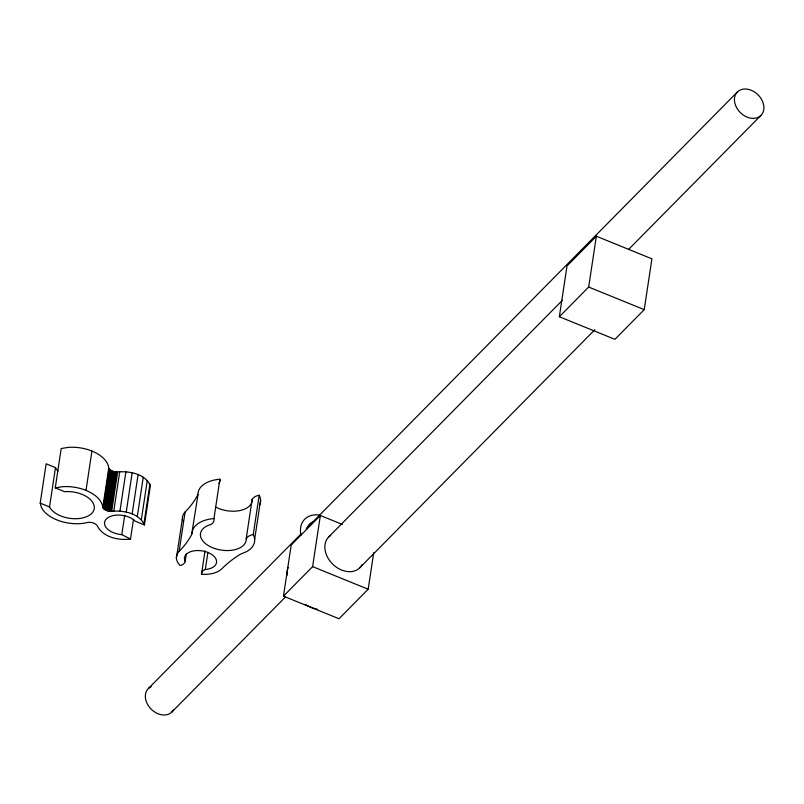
<?xml version="1.0" encoding="UTF-8"?>
<svg xmlns="http://www.w3.org/2000/svg" width="804" height="804" viewBox="0 0 804 804"><rect width="100%" height="100%" fill="white"/><g stroke="black" fill="none" stroke-linecap="round" stroke-linejoin="round"><path stroke-width="1.21" d="M133.494 519.374L130.519 539.042C118.299 540.63 102.631 537.323 96.922 525.203C94.681 522.922 91.314 522.148 88.209 522.309A31.607 18.17 8.6 0 1 41.486 507.595L40.2 503.133L46.15 463.797L55.496 467.596A23.095 13.286 8.6 0 0 58.009 471.023M130.519 539.042L121.786 534.64A16.733 9.618 8.6 0 1 106.409 518.912A16.733 9.618 8.6 0 1 135.142 521.123L144.429 524.952L150.378 485.616C144.8 473.335 128.67 470.802 116.52 472.038C113.615 471.817 110.339 470.842 108.731 468.219A31.607 18.17 8.6 0 0 68.038 447.396L61.204 448.552L55.255 487.887L64.601 491.686A23.095 13.286 8.6 0 1 93.314 503.364A23.095 13.286 8.6 0 1 78.259 518.61A23.095 13.286 8.6 0 1 49.546 506.942L55.496 467.596M85.998 490.4L91.947 451.054M144.429 524.952C138.851 512.671 122.721 510.138 110.57 511.374C107.666 511.153 104.389 510.178 102.781 507.555L108.731 468.219M103.203 508.208L109.153 468.863M103.776 508.821L109.726 469.486M104.48 509.404L110.429 470.069M105.314 509.927L111.264 470.591M106.249 510.389L112.198 471.043M107.264 510.771L113.213 471.425M108.339 511.063L114.289 471.727M109.444 511.264L115.394 471.928M110.57 511.374L116.52 472.038M111.676 511.384L117.625 472.048M113.756 511.113L119.706 471.777M119.967 511.103L125.916 471.767M121.786 534.64L124.731 515.153M126.238 512.068L132.188 472.732M132.147 513.927L138.097 474.591M137.303 516.57L143.253 477.224M141.333 519.796L147.283 480.46M143.976 523.394L149.926 484.058M176.408 558.207L182.357 518.871M253.25 534.539A31.607 18.17 8.6 0 1 246.366 551.715L240.064 554.408A171.192 98.44 8.6 0 0 221.884 568.75A24.311 13.98 8.6 0 1 201.502 574.237A10.12 5.819 8.6 0 1 205.311 569.503A16.211 9.316 8.6 0 0 215.874 558.81A16.211 9.316 8.6 0 0 195.724 550.619A16.211 9.316 8.6 0 0 185.161 561.313A10.12 5.819 8.6 0 1 180.126 565.544A24.311 13.98 8.6 0 1 179.141 551.373L185.091 512.037A171.192 98.44 8.6 0 0 197.543 495.364L198.648 490.551A31.607 18.17 8.6 0 1 219.904 479.224L213.954 518.56A13.889 7.99 8.6 0 1 211.04 524.449A23.095 13.286 8.6 0 0 212.658 547.765A23.095 13.286 8.6 0 0 246.205 538.74A13.889 7.99 8.6 0 1 253.25 534.539L259.2 495.204A13.889 7.99 8.6 0 0 252.154 499.405A23.095 13.286 8.6 0 1 239.954 510.56A23.095 13.286 8.6 0 1 215.562 507.002M185.161 561.313L186.277 553.936M179.141 551.373A171.192 98.44 8.6 0 0 191.593 534.7L198.045 494.39M201.502 574.237L205.03 550.881M205.311 569.503L207.914 552.298M246.205 538.74L252.154 499.405M254.647 539.394L260.596 500.048M373.709 552.69L368.182 589.221L339.027 618.748L283.46 596.156L291.199 545.022L320.354 515.485L342.343 524.429M283.46 596.156L312.615 566.629L320.354 515.485M559.343 316.746L567.021 265.933L596.347 236.235L651.913 258.828L644.235 309.64L614.909 339.338L559.343 316.746L588.669 287.048L596.347 236.235M192.096 533.725L192.699 529.896A31.607 18.17 8.6 0 1 213.954 518.56M148.438 688.455L301.008 533.936M306.294 528.58L737.539 91.817M328.947 536.73L562.458 300.234M171.704 712.183L285.47 596.96M628.517 249.521L760.795 115.545A16.613 12.542 44.6 0 0 751.197 90.239A16.613 12.542 44.6 0 0 735.499 105.254A16.613 12.542 44.6 0 0 760.795 115.545M359.589 567.976L594.859 329.69M55.255 487.887L62.089 486.732A31.607 18.17 8.6 0 1 102.781 507.555M588.669 287.048L644.235 309.64M312.615 566.629L368.182 589.221M40.2 503.133L49.546 506.942M362.152 564.488A21.879 16.512 44.6 0 1 333.358 564.77A21.879 16.512 44.6 0 1 330.635 535.374M317.53 609.321A31.607 23.859 44.6 0 1 305.148 604.296M287.078 575.202A31.607 23.859 44.6 0 1 288.073 567.343M173.654 709.53A16.613 12.542 44.6 0 1 151.011 708.987A16.613 12.542 44.6 0 1 151.182 686.616M300.987 535.253A24.311 18.351 44.6 0 1 319.349 515.073M306.927 528.891A17.427 13.155 44.6 0 1 312.676 521.947M259.2 495.204A31.607 18.17 8.6 0 1 259.863 504.741M182.689 520.741A24.311 13.98 8.6 0 1 185.091 512.037M219.904 479.224A13.889 7.99 8.6 0 1 218.929 483.425"/></g></svg>
